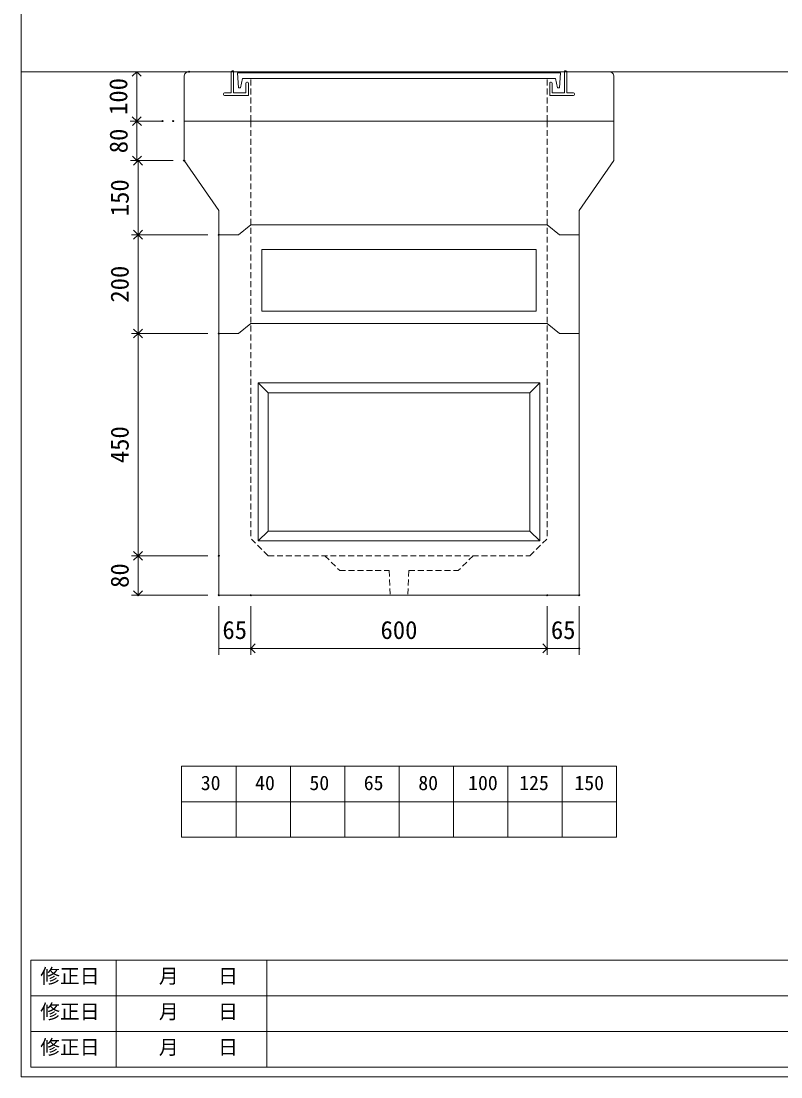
# Model space of a CAD drawing. Units: millimetres, scale not verified. Extents: x -4890 to 18497, y -2288 to 2288.
# Drawn here: x -1230 to 308, y -1987 to 151 of the extents above; entities that cross this region are included whole.
import ezdxf
from ezdxf.enums import TextEntityAlignment as Align

# ---------------------------------------------------------------- set-up
doc = ezdxf.new("R2010")
doc.units = ezdxf.units.MM
doc.header["$LTSCALE"] = 10
doc.header["$PDMODE"] = 32
doc.header["$PDSIZE"] = 2
doc.linetypes.add('DASHED1', pattern=[1.8, 1.2, -0.6])
doc.linetypes.add('USER2', pattern=[50.8, 31.75, -6.35, 6.35, -6.35])
doc.layers.add('0-1_Defpoints', color=7, linetype='Continuous')
for name, color, linetype, lineweight in [('0-2_waku', 7, 'Continuous', 18), ('0-3_gaikei', 7, 'Continuous', 18), ('0-4_kakure', 7, 'DASHED1', 5), ('0-5_sunpou', 7, 'Continuous', 5), ('0-9_uchigawa', 6, 'Continuous', 18), ('0-B_futa', 3, 'Continuous', 18), ('0-C_GL', 4, 'Continuous', 18), ('0-E_文字１', 7, 'Continuous', 18), ('1-3_uchigawa2', 6, 'USER2', 18)]:
    doc.layers.add(name, color=color, linetype=linetype, lineweight=lineweight)
doc.styles.add('ＭＳ ゴシック', font='')
doc.styles.get('ＭＳ ゴシック').set_extended_font_data('MS Gothic')

# ---------------------------------------------------------------- blocks, each defined once
blk = doc.blocks.new('D7')
at = {"layer": '0-1_Defpoints'}
for p in [(617.33, 1204.36), (682.33, 1204.36), (682.33, 1096.89)]:
    blk.add_point(p, dxfattribs=at)
at = {"layer": '0-5_sunpou'}
for p, q in [((617.33, 1182.36), (617.33, 1083.89)), ((682.33, 1182.36), (682.33, 1083.89)), ((617.33, 1096.89), (682.33, 1096.89))]:
    blk.add_line(p, q, dxfattribs=at)
at = {"layer": '0-5_sunpou', "style": 'ＭＳ ゴシック'}
blk.add_text('65', height=36.66, dxfattribs=at).set_placement((624.83, 1104.89), align=Align.BOTTOM_LEFT)
blk = doc.blocks.new('_Open90')
at = {"layer": '0-5_sunpou'}
blk.add_line((0, 0), (-1, 0), dxfattribs=at)
blk.add_lwpolyline([(-0.5, 0.5), (0, 0), (-0.5, -0.5)], dxfattribs=at)
blk = doc.blocks.new('D8')
at = {"layer": '0-1_Defpoints'}
for p in [(682.33, 1204.36), (1282.33, 1204.36), (1282.33, 1096.89)]:
    blk.add_point(p, dxfattribs=at)
at = {"layer": '0-5_sunpou'}
for p, q in [((682.33, 1182.36), (682.33, 1083.89)), ((1282.33, 1182.36), (1282.33, 1083.89)), ((700.33, 1096.89), (1264.33, 1096.89))]:
    blk.add_line(p, q, dxfattribs=at)
at = {"layer": '0-5_sunpou', "xscale": 18, "yscale": 18, "rotation": 180}
blk.add_blockref('_Open90', (682.33, 1096.89), dxfattribs=at)
at = {"layer": '0-5_sunpou', "xscale": 18, "yscale": 18}
blk.add_blockref('_Open90', (1282.33, 1096.89), dxfattribs=at)
at = {"layer": '0-5_sunpou', "style": 'ＭＳ ゴシック'}
blk.add_text('600', height=36.66, dxfattribs=at).set_placement((944.83, 1104.89), align=Align.BOTTOM_LEFT)
blk = doc.blocks.new('D9')
at = {"layer": '0-1_Defpoints'}
for p in [(1282.33, 1204.36), (1347.33, 1204.36), (1347.33, 1096.89)]:
    blk.add_point(p, dxfattribs=at)
at = {"layer": '0-5_sunpou'}
for p, q in [((1282.33, 1182.36), (1282.33, 1083.89)), ((1347.33, 1182.36), (1347.33, 1083.89)), ((1282.33, 1096.89), (1347.33, 1096.89))]:
    blk.add_line(p, q, dxfattribs=at)
at = {"layer": '0-5_sunpou', "style": 'ＭＳ ゴシック'}
blk.add_text('65', height=36.66, dxfattribs=at).set_placement((1289.83, 1104.89), align=Align.BOTTOM_LEFT)
blk = doc.blocks.new('D10')
at = {"layer": '0-1_Defpoints'}
for p in [(547.33, 2084.36), (454.1, 1934.36), (617.33, 1934.36)]:
    blk.add_point(p, dxfattribs=at)
at = {"layer": '0-5_sunpou'}
for p, q in [((525.33, 2084.36), (441.1, 2084.36)), ((454.1, 2066.36), (454.1, 1952.36)), ((595.33, 1934.36), (441.1, 1934.36))]:
    blk.add_line(p, q, dxfattribs=at)
at = {"layer": '0-5_sunpou', "xscale": 18, "yscale": 18}
for p, rotation in [((454.1, 2084.36), 90), ((454.1, 1934.36), 270)]:
    blk.add_blockref('_Open90', p, dxfattribs=dict(at, rotation=rotation))
at = {"layer": '0-5_sunpou', "style": 'ＭＳ ゴシック'}
blk.add_text('150', height=36.66, rotation=90, dxfattribs=at).set_placement((446.1, 1971.86), align=Align.BOTTOM_LEFT)
blk = doc.blocks.new('D11')
at = {"layer": '0-1_Defpoints'}
for p in [(617.33, 1934.36), (454.1, 1734.36), (617.33, 1734.36)]:
    blk.add_point(p, dxfattribs=at)
at = {"layer": '0-5_sunpou'}
for p, q in [((595.33, 1934.36), (441.1, 1934.36)), ((454.1, 1916.36), (454.1, 1752.36)), ((595.33, 1734.36), (441.1, 1734.36))]:
    blk.add_line(p, q, dxfattribs=at)
at = {"layer": '0-5_sunpou', "xscale": 18, "yscale": 18}
for p, rotation in [((454.1, 1934.36), 90), ((454.1, 1734.36), 270)]:
    blk.add_blockref('_Open90', p, dxfattribs=dict(at, rotation=rotation))
at = {"layer": '0-5_sunpou', "style": 'ＭＳ ゴシック'}
blk.add_text('200', height=36.66, rotation=90, dxfattribs=at).set_placement((446.1, 1796.86), align=Align.BOTTOM_LEFT)
blk = doc.blocks.new('D12')
at = {"layer": '0-1_Defpoints'}
for p in [(525.33, 2164.36), (451.9, 2084.36), (547.33, 2084.36)]:
    blk.add_point(p, dxfattribs=at)
at = {"layer": '0-5_sunpou'}
for p, q in [((503.33, 2164.36), (438.9, 2164.36)), ((451.9, 2146.36), (451.9, 2102.36)), ((525.33, 2084.36), (438.9, 2084.36))]:
    blk.add_line(p, q, dxfattribs=at)
at = {"layer": '0-5_sunpou', "xscale": 18, "yscale": 18}
for p, rotation in [((451.9, 2164.36), 90), ((451.9, 2084.36), 270)]:
    blk.add_blockref('_Open90', p, dxfattribs=dict(at, rotation=rotation))
at = {"layer": '0-5_sunpou', "style": 'ＭＳ ゴシック'}
blk.add_text('80', height=36.66, rotation=90, dxfattribs=at).set_placement((443.9, 2099.36), align=Align.BOTTOM_LEFT)
blk = doc.blocks.new('D22')
at = {"layer": '0-1_Defpoints'}
for p in [(557.33, 2264.36), (451.3, 2164.36), (503.33, 2164.36)]:
    blk.add_point(p, dxfattribs=at)
at = {"layer": '0-5_sunpou'}
for p, q in [((535.33, 2264.36), (438.3, 2264.36)), ((451.3, 2246.36), (451.3, 2182.36)), ((481.33, 2164.36), (438.3, 2164.36))]:
    blk.add_line(p, q, dxfattribs=at)
at = {"layer": '0-5_sunpou', "xscale": 18, "yscale": 18}
for p, rotation in [((451.3, 2264.36), 90), ((451.3, 2164.36), 270)]:
    blk.add_blockref('_Open90', p, dxfattribs=dict(at, rotation=rotation))
at = {"layer": '0-5_sunpou', "style": 'ＭＳ ゴシック'}
blk.add_text('100', height=36.66, rotation=90, dxfattribs=at).set_placement((443.3, 2176.86), align=Align.BOTTOM_LEFT)
blk = doc.blocks.new('D23')
at = {"layer": '0-1_Defpoints'}
for p in [(617.33, 1734.36), (454.1, 1284.36), (617.33, 1284.36)]:
    blk.add_point(p, dxfattribs=at)
at = {"layer": '0-5_sunpou'}
for p, q in [((595.33, 1734.36), (441.1, 1734.36)), ((454.1, 1716.36), (454.1, 1302.36)), ((595.33, 1284.36), (441.1, 1284.36))]:
    blk.add_line(p, q, dxfattribs=at)
at = {"layer": '0-5_sunpou', "xscale": 18, "yscale": 18}
for p, rotation in [((454.1, 1734.36), 90), ((454.1, 1284.36), 270)]:
    blk.add_blockref('_Open90', p, dxfattribs=dict(at, rotation=rotation))
at = {"layer": '0-5_sunpou', "style": 'ＭＳ ゴシック'}
blk.add_text('450', height=36.66, rotation=90, dxfattribs=at).set_placement((446.1, 1471.86), align=Align.BOTTOM_LEFT)
blk = doc.blocks.new('D24')
at = {"layer": '0-1_Defpoints'}
for p in [(617.33, 1284.36), (454.1, 1204.36), (617.33, 1204.36)]:
    blk.add_point(p, dxfattribs=at)
at = {"layer": '0-5_sunpou'}
for p, q in [((595.33, 1284.36), (441.1, 1284.36)), ((454.1, 1266.36), (454.1, 1222.36)), ((595.33, 1204.36), (441.1, 1204.36))]:
    blk.add_line(p, q, dxfattribs=at)
at = {"layer": '0-5_sunpou', "xscale": 18, "yscale": 18}
for p, rotation in [((454.1, 1284.36), 90), ((454.1, 1204.36), 270)]:
    blk.add_blockref('_Open90', p, dxfattribs=dict(at, rotation=rotation))
at = {"layer": '0-5_sunpou', "style": 'ＭＳ ゴシック'}
blk.add_text('80', height=36.66, rotation=90, dxfattribs=at).set_placement((446.1, 1219.36), align=Align.BOTTOM_LEFT)

msp = doc.modelspace()

# ---------------------------------------------------------------- linework, layer by layer
at = {"layer": '0-2_waku'}
for p, q in [((-1230.01, 2288.44), (-1230.01, -1986.56)), ((-904.99, -1357.56), (-24.99, -1357.56)), ((-904.99, -1357.56), (-904.99, -1501.56)), ((-904.99, -1357.56), (-904.99, -1501.56)), ((-904.99, -1357.56), (-904.99, -1501.56)), ((-904.99, -1357.56), (-904.99, -1501.56)), ((-794.99, -1357.56), (-794.99, -1501.56)), ((-684.99, -1357.56), (-684.99, -1501.56)), ((-684.99, -1357.56), (-684.99, -1501.56)), ((-574.99, -1357.56), (-574.99, -1501.56)), ((-464.99, -1357.56), (-464.99, -1501.56)), ((-354.99, -1357.56), (-354.99, -1501.56)), ((-244.99, -1357.56), (-244.99, -1501.56)), ((-134.99, -1357.56), (-134.99, -1501.56)), ((-24.99, -1357.56), (-24.99, -1501.56)), ((-904.99, -1429.56), (-24.99, -1429.56)), ((-904.99, -1501.56), (-24.99, -1501.56)), ((-1210.01, -1750.56), (-1210.01, -1966.56)), ((-1210.01, -1750.56), (817.99, -1750.56)), ((-1037.51, -1750.56), (-1037.51, -1966.56)), ((-732.51, -1750.56), (-732.51, -1966.56)), ((-732.51, -1750.56), (-732.51, -1966.56)), ((-1210.01, -1822.56), (817.99, -1822.56)), ((-1210.01, -1894.56), (529.99, -1894.56)), ((-1230.01, -1986.56), (4889.99, -1986.56)), ((-1210.01, -1966.56), (817.99, -1966.56))]:
    msp.add_line(p, q, dxfattribs=at)
msp.add_lwpolyline([(-1230.01, 2288.44), (-1230.01, -1986.56), (4889.99, -1986.56)], dxfattribs=at)
at = {"layer": '0-3_gaikei'}
for p, q in [((-889.99, 48.44), (-804.99, 48.44)), ((-124.99, 48.44), (-39.99, 48.44)), ((-899.99, -51.56), (-899.99, 38.44)), ((-29.99, -51.56), (-29.99, 38.44)), ((-899.99, -51.56), (-899.99, -131.56)), ((-899.99, -51.56), (-29.99, -51.56)), ((-29.99, -51.56), (-139.99, -51.56)), ((-29.99, -51.56), (-29.99, -131.56)), ((-829.99, -232.56), (-899.99, -131.56)), ((-99.99, -232.56), (-29.99, -131.56)), ((-829.99, -1011.56), (-829.99, -232.56)), ((-99.99, -1011.56), (-99.99, -232.56)), ((-789.99, -281.56), (-764.99, -261.56)), ((-789.99, -281.56), (-764.99, -261.56)), ((-764.99, -261.56), (-164.99, -261.56)), ((-764.99, -261.56), (-164.99, -261.56)), ((-164.99, -261.56), (-139.99, -281.56)), ((-164.99, -261.56), (-139.99, -281.56)), ((-829.99, -281.56), (-789.99, -281.56)), ((-829.99, -281.56), (-789.99, -281.56)), ((-829.99, -281.56), (-789.99, -281.56)), ((-829.99, -281.56), (-789.99, -281.56)), ((-829.99, -281.56), (-789.99, -281.56)), ((-829.99, -281.56), (-789.99, -281.56)), ((-139.99, -281.56), (-99.99, -281.56)), ((-99.99, -281.56), (-139.99, -281.56)), ((-99.99, -281.56), (-139.99, -281.56)), ((-99.99, -281.56), (-139.99, -281.56)), ((-99.99, -281.56), (-139.99, -281.56)), ((-99.99, -281.56), (-139.99, -281.56)), ((-99.99, -281.56), (-139.99, -281.56)), ((-789.99, -481.56), (-764.99, -461.56)), ((-764.99, -461.56), (-164.99, -461.56)), ((-164.99, -461.56), (-139.99, -481.56)), ((-829.99, -481.56), (-789.99, -481.56)), ((-829.99, -481.56), (-789.99, -481.56)), ((-829.99, -481.56), (-789.99, -481.56)), ((-99.99, -481.56), (-139.99, -481.56)), ((-99.99, -481.56), (-139.99, -481.56)), ((-99.99, -481.56), (-139.99, -481.56)), ((-829.99, -1011.56), (-99.99, -1011.56))]:
    msp.add_line(p, q, dxfattribs=at)
for points in [[(-139.99, -281.56), (-99.99, -281.56), (-139.99, -281.56)], [(-139.99, -281.56), (-99.99, -281.56), (-139.99, -281.56), (-99.99, -281.56)], [(-139.99, -481.56), (-99.99, -481.56), (-139.99, -481.56), (-99.99, -481.56)]]:
    msp.add_lwpolyline(points, dxfattribs=at)
for centre, radius, start, end in [((-890.57, 39.02), 9.44, 86.47383, 183.52617), ((-39.66, 38.77), 9.68, 358.04251, 91.95749)]:
    msp.add_arc(centre, radius, start, end, dxfattribs=at)
at = {"layer": '0-4_kakure'}
for p, q in [((-764.99, -51.56), (-764.99, 34.94)), ((-164.99, -51.56), (-164.99, 34.94)), ((-764.99, -51.56), (-764.99, -896.56)), ((-164.99, -51.56), (-164.99, -896.56)), ((-729.99, -931.56), (-764.99, -896.56)), ((-199.99, -931.56), (-164.99, -896.56)), ((-729.99, -931.56), (-199.99, -931.56)), ((-614.99, -931.56), (-584.99, -961.56)), ((-314.99, -931.56), (-344.99, -961.56)), ((-444.99, -961.56), (-446.99, -1011.56)), ((-444.99, -961.56), (-344.99, -961.56))]:
    msp.add_line(p, q, dxfattribs=at)
msp.add_lwpolyline([(-584.99, -961.56), (-484.99, -961.56), (-482.99, -1011.56)], dxfattribs=at)
at = {"layer": '0-9_uchigawa'}
for p, q in [((-749.99, -581.56), (-749.99, -901.56)), ((-749.99, -581.56), (-179.99, -581.56)), ((-749.99, -581.56), (-729.99, -601.56)), ((-199.99, -601.56), (-179.99, -581.56)), ((-179.99, -581.56), (-179.99, -901.56)), ((-729.99, -601.56), (-729.99, -881.56)), ((-729.99, -601.56), (-729.99, -881.56)), ((-729.99, -601.56), (-199.99, -601.56)), ((-199.99, -601.56), (-199.99, -881.56)), ((-199.99, -601.56), (-199.99, -881.56)), ((-749.99, -901.56), (-729.99, -881.56)), ((-729.99, -881.56), (-464.99, -881.56)), ((-464.99, -881.56), (-199.99, -881.56)), ((-179.99, -901.56), (-199.99, -881.56)), ((-749.99, -901.56), (-464.99, -901.56)), ((-464.99, -901.56), (-179.99, -901.56))]:
    msp.add_line(p, q, dxfattribs=at)
at = {"layer": '0-B_futa'}
for p, q in [((-804.99, 48.44), (-804.99, 5.44)), ((-802.99, 50.44), (-799.99, 50.44)), ((-799.99, 50.44), (-799.99, 5.44)), ((-792.18, 45.94), (-137.85, 45.94)), ((-792.18, 45.94), (-789.69, 15.94)), ((-137.85, 45.94), (-140.1, 15.94)), ((-129.99, 50.44), (-129.99, 5.44)), ((-129.99, 50.44), (-126.99, 50.44)), ((-124.99, 48.44), (-124.99, 5.44)), ((-781.66, 34.94), (-785.98, 15.94)), ((-781.66, 34.94), (-148.32, 34.94)), ((-774.99, 25.44), (-774.99, 5.44)), ((-772.99, 27.44), (-771.99, 27.44)), ((-769.99, 25.44), (-769.99, 0.44)), ((-159.99, 25.44), (-159.99, 0.44)), ((-156.99, 27.44), (-157.99, 27.44)), ((-154.99, 25.44), (-154.99, 5.44)), ((-148.32, 34.94), (-144.01, 15.94)), ((-819.99, 3.44), (-819.99, 2.44)), ((-817.99, 5.44), (-804.99, 5.44)), ((-769.99, 0.44), (-817.99, 0.44)), ((-799.99, 5.44), (-774.99, 5.44)), ((-789.69, 15.94), (-785.98, 15.94)), ((-159.99, 0.44), (-111.99, 0.44)), ((-129.99, 5.44), (-154.99, 5.44)), ((-140.1, 15.94), (-144.01, 15.94)), ((-111.99, 5.44), (-124.99, 5.44)), ((-109.99, 3.44), (-109.99, 2.44))]:
    msp.add_line(p, q, dxfattribs=at)
for centre, start, end in [((-802.99, 48.44), 90, 180), ((-126.99, 48.44), 0, 90), ((-772.99, 25.44), 90, 180), ((-771.99, 25.44), 0, 90), ((-157.99, 25.44), 90, 180), ((-156.99, 25.44), 0, 90), ((-817.99, 3.44), 90, 180), ((-817.99, 2.44), 180, 270), ((-111.99, 3.44), 0, 90), ((-111.99, 2.44), 270, 0)]:
    msp.add_arc(centre, 2, start, end, dxfattribs=at)
at = {"layer": '0-C_GL'}
msp.add_line((-1229.99, 48.44), (4890.01, 48.44), dxfattribs=at)
at = {"layer": '1-3_uchigawa2'}
for p, q in [((-742.49, -311.56), (-742.49, -436.56)), ((-742.49, -311.56), (-464.99, -311.56)), ((-187.49, -311.56), (-464.99, -311.56)), ((-187.49, -311.56), (-187.49, -436.56)), ((-742.49, -436.56), (-464.99, -436.56)), ((-187.49, -436.56), (-464.99, -436.56))]:
    msp.add_line(p, q, dxfattribs=at)

# ---------------------------------------------------------------- block references
at = {"layer": '0-5_sunpou'}
for name in ['D22', 'D12', 'D10', 'D11', 'D23', 'D24', 'D7', 'D8', 'D9']:
    msp.add_blockref(name, (-1447.32, -2215.93), dxfattribs=at)

# ---------------------------------------------------------------- texts
at = {"layer": '0-E_文字１', "style": 'ＭＳ ゴシック'}
for s, p in [('30', (-866.29, -1414.82)), ('40', (-756.29, -1414.82)), ('50', (-646.29, -1414.82)), ('65', (-536.29, -1414.82)), ('80', (-425.88, -1414.82)), ('100', (-325.01, -1414.82)), ('125', (-221.62, -1414.82)), ('150', (-109.86, -1414.82)), ('修正日', (-1191.36, -1805.86)), ('\u3000\u3000月\u3000\u3000日', (-1031.21, -1805.86)), ('修正日', (-1191.36, -1877.86)), ('\u3000\u3000月\u3000\u3000日', (-1031.21, -1877.86)), ('修正日', (-1191.36, -1949.86)), ('\u3000\u3000月\u3000\u3000日', (-1031.21, -1949.86))]:
    msp.add_text(s, height=29.33, dxfattribs=at).set_placement(p, align=Align.BOTTOM_LEFT)

doc.saveas('drawing.dxf')
